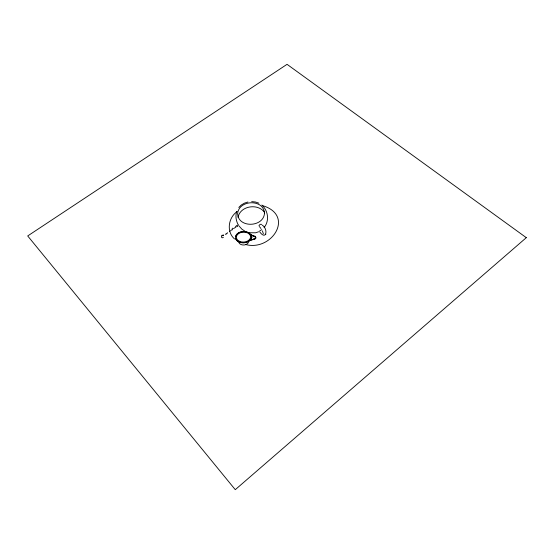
<?xml version="1.0" encoding="UTF-8"?>
<svg xmlns="http://www.w3.org/2000/svg" width="554" height="554" viewBox="0 0 554 554"><rect width="100%" height="100%" fill="white"/><g stroke="black" fill="none" stroke-linecap="round" stroke-linejoin="round"><path stroke-width="0.83" d="M238.012 217.355C240.207 205.756 257.963 203.041 264.542 212.376M236.759 211.441C235.228 215.838 235.976 220.755 238.206 224.772M263.351 233.795L262.416 230.873M236.108 239.494C238.906 243.261 244.633 243.476 248.504 241.35C249.951 241.71 254.833 231.53 249.965 240.408C246.952 243.116 242.32 243.531 238.698 241.883C236.863 242.133 234.564 235.741 236.122 239.653M235.554 238.255C234.938 229.668 251.509 228.989 251.454 237.659M251.391 236.032C249.265 229.924 237.244 230.443 235.519 236.627M237.721 225.79L238.068 225.028M232.299 229.765L232.445 229.418M226.828 233.774L226.981 233.421M230.63 230.748L231.191 230.042M235.519 226.524L237.001 225.374M222.84 235.921L223.671 234.91M259.902 232.147C266.398 240.782 268.33 228.85 262.257 225.139M264.092 227.549C269.611 220.991 268.212 210.52 261.834 205.042M265.421 234.654L265.892 234.155M238.774 207.452L241.239 205.028L244.362 203.173L247.922 202.009M237.098 211.573C228.345 217.611 226.171 231.614 234.501 238.947M232.168 228.622L232.742 228.158M225.353 234.349L225.713 234.051M227.182 233.005L227.549 232.715M235.921 227.112L233.469 228.615M223.407 237.534C220.568 239.21 220.817 233.643 223.47 235.464M261.786 229.633L259.362 231.247M252.299 239.598L254.508 238.504A1.842 1.004 -40.8 0 0 255.532 237.001A1.842 1.004 -40.8 0 0 254.84 236.191L252.88 235.644M258.621 231.787L255.623 232.784L249.3 232.756M255.235 236.787A1.842 1.288 -1.9 0 1 254.632 238.954L249.965 240.408L254.639 239.113A1.842 1.288 -1.9 0 0 255.242 236.946M236.89 226.607L237.624 226.524M229.37 231.371L229.834 231.281M226.177 233.954L226.579 233.933M231.655 229.945L232.057 229.917M259.438 226.261C257.742 225.845 261.149 223.179 261.571 224.612M251.689 201.608L255.415 201.995L258.856 203.152M245.713 244.543C272.056 251.544 295.144 215.16 262.312 205.548M254.272 236.309L250.796 234.647L253.58 236.143M244.764 231.08L241.904 229.183L238.885 225.824M259.729 226.981L260.913 228.483M248.538 240.907A4.917 3.456 -2.7 0 1 244.418 244.958A4.917 3.456 -2.7 0 1 238.822 242.174M264.493 213.408C263.316 227.542 237.846 228.241 237.624 213.401C239.106 199.565 263.926 198.851 264.493 213.408M526.3 237.666L235.27 489.674L27.7 235.949L287.048 64.326L526.3 237.666M239.286 241.232A7.133 4.986 -2.7 0 0 250.56 237.444A7.133 4.986 -2.7 0 0 240.574 232.611A7.133 4.986 -2.7 0 0 239.286 241.232"/></g></svg>
